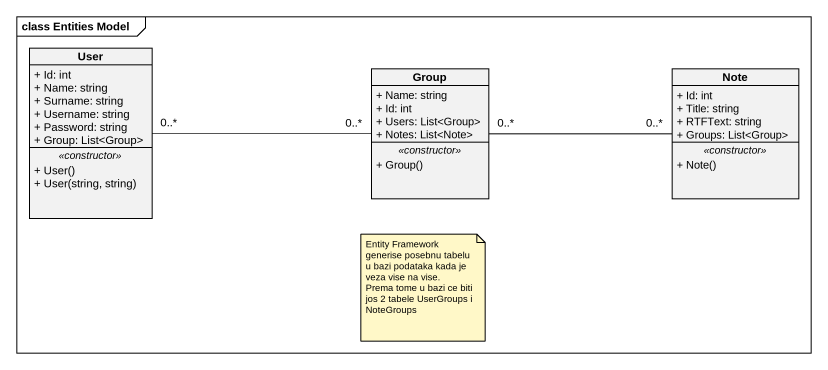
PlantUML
@startuml
mainframe class Entities Model
hide circle
hide empty members
skinparam classAttributeIconSize 0
class User {
  + Id: int
  + Name: string
  + Surname: string
  + Username: string
  + Password: string
  + Group: List<Group>
  .. <<constructor>> ..
  + User()
  + User(string, string)
}
class "Group" as Group_ {
  + Name: string
  + Id: int
  + Users: List<Group>
  + Notes: List<Note>
  .. <<constructor>> ..
  + Group()
}
class "Note" as Note_ {
  + Id: int
  + Title: string
  + RTFText: string
  + Groups: List<Group>
  .. <<constructor>> ..
  + Note()
}
User "0..*" -right- "0..*" Group_
Group_ "0..*" -right- "0..*" Note_
note as N1
  Entity Framework generise posebnu tabelu u bazi podataka kada je veza vise na vise.
  Prema tome u bazi ce biti jos 2 tabele UserGroups i NoteGroups
end note
@enduml
